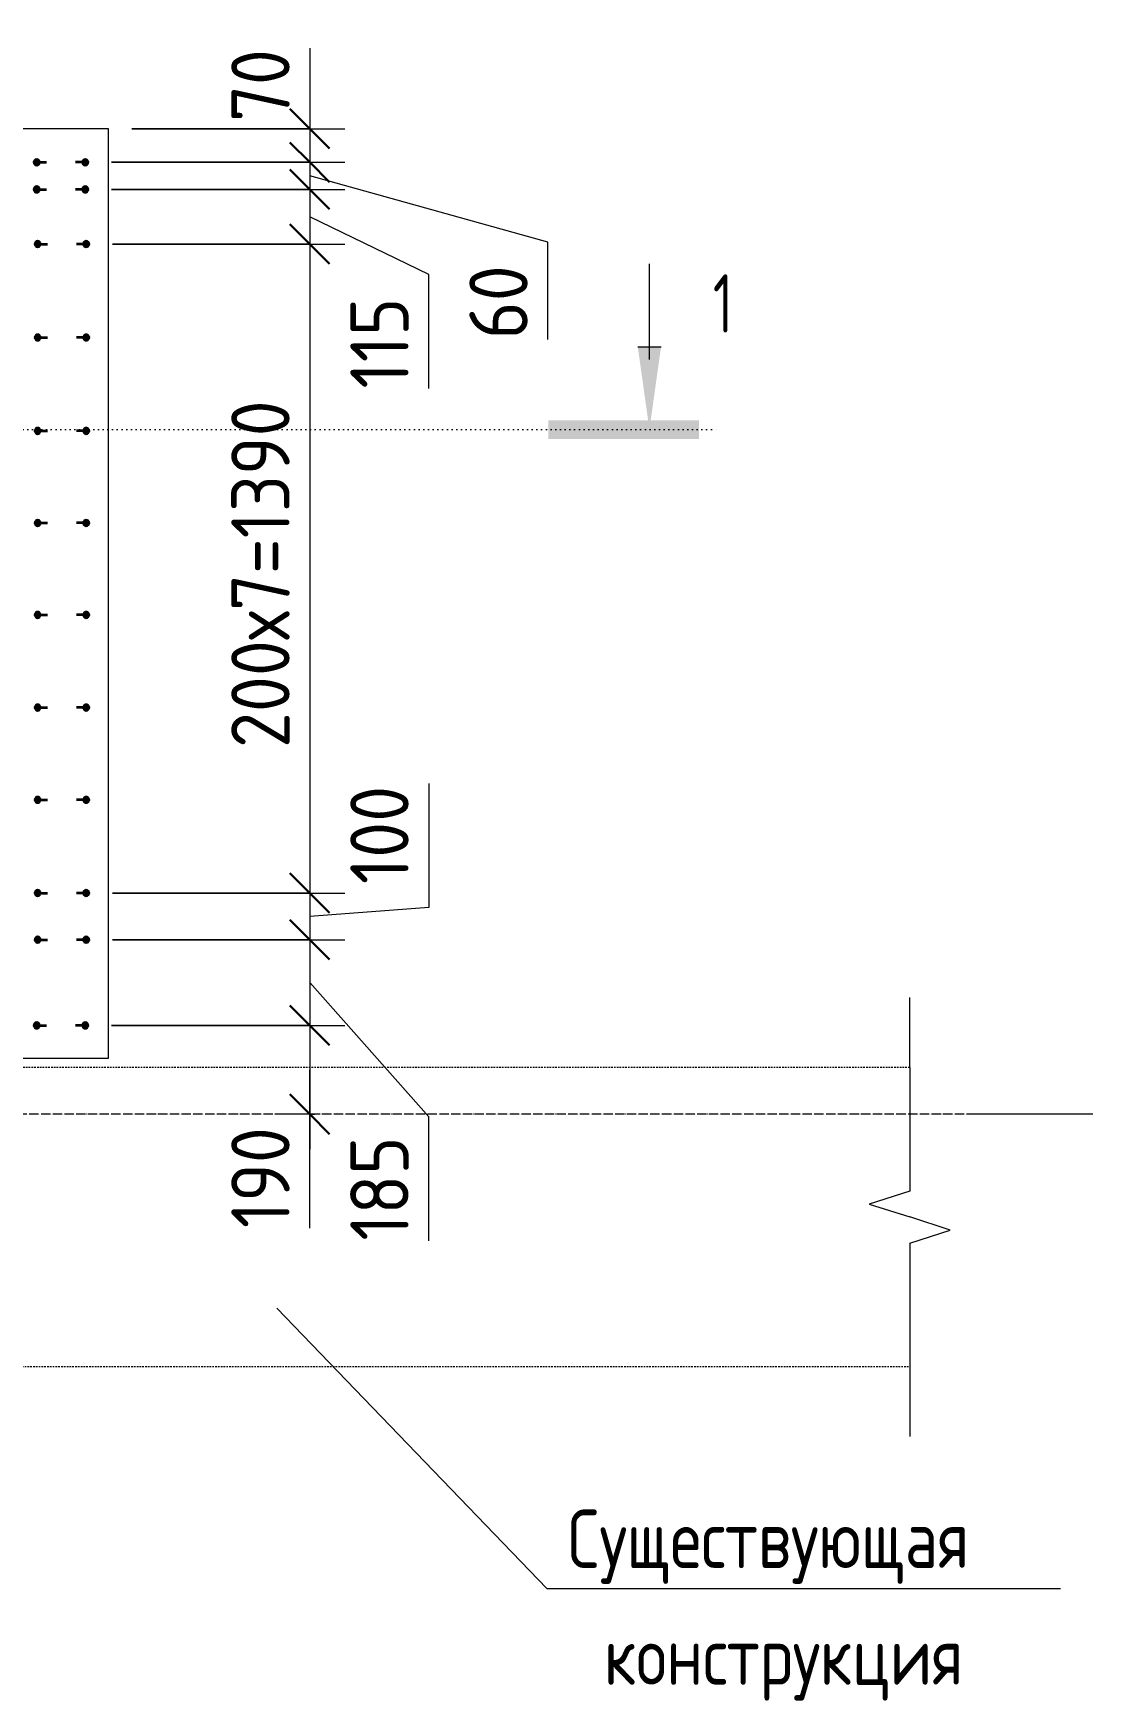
# Model space of a CAD drawing. Header units: millimetres. Extents: x 67134 to 121466, y -4758 to 13821.
# Drawn here: x 100121 to 102390, y 8254 to 11824 of the extents above; entities that cross this region are included whole.
import ezdxf

# ---------------------------------------------------------------- set-up
doc = ezdxf.new("R2010")
doc.units = ezdxf.units.MM
for name, pattern in [('01 Штриховая _4 мм_', [6, 3.5, -2.5]), ('02 Штрихпунктирная _20 мм_', [25, 20, -2.5, 0, -2.5]), ('04 Пунктир 10мм', [10, 0, -10])]:
    doc.linetypes.add(name, pattern=pattern)
for name, color, linetype, lineweight in [('AA_Dim', 7, 'Continuous', 9), ('AA_Dim-50', 7, 'Continuous', 9), ('AA_Oformlenie', 7, 'Continuous', 9), ('AA_Razrez', 7, 'Continuous', 9), ('AA_Vinoska', 7, 'Continuous', 9), ('AF_Stena_Опалубка', 253, 'Continuous', 20), ('KR_Armatura', 7, 'Continuous', 20), ('KR_Armatura_Tonkie', 7, 'Continuous', 20), ('KR_Fundament', 7, 'Continuous', 20), ('Оси', 7, 'Continuous', 9)]:
    doc.layers.add(name, color=color, linetype=linetype, lineweight=lineweight)
doc.styles.add('GOST Common', font='GOST Common.ttf', dxfattribs={"width": 0.85, "height": 125})
doc.styles.add('ISOCPEUR', font='isocpeur.ttf', dxfattribs={"width": 0.9, "height": 125})
doc.styles.add('ISOCPEUR_3', font='isocpeur.ttf', dxfattribs={"width": 0.7, "height": 125})
doc.dimstyles.new('05_Округл_5мм__прозр_', dxfattribs={"dimscale": 304.8, "dimtxt": 124.497647, "dimasz": 0.278871, "dimexe": 0.246063, "dimexo": 0.164042, "dimgap": 0.016404, "dimtad": 1, "dimdec": 0, "dimrnd": 5, "dimdsep": 46, "dimtxsty": 'ISOCPEUR', "dimblk1": 'OBLIQUE', "dimblk2": 'OBLIQUE', "dimsah": 1, "dimcen": 0.09, "dimdle": 0.246063, "dimazin": 0, "dimtfac": 1, "dimtdec": 4, "dimtix": 1, "dimtmove": 1, "dimatfit": 3, "dimfxl": 1, "dimtvp": 1, "dimtolj": 1, "dimtzin": 0, "dimlwd": 18, "dimlwe": 18, "dimarcsym": 2})
doc.dimstyles.new('05_Округл_5мм__прозр__1', dxfattribs={"dimscale": 304.8, "dimtxt": 124.497647, "dimasz": 0.278871, "dimexe": 0.246063, "dimexo": 0.164042, "dimgap": 0.016404, "dimtad": 1, "dimdec": 0, "dimrnd": 5, "dimdsep": 46, "dimtxsty": 'ISOCPEUR', "dimblk1": 'OBLIQUE', "dimblk2": 'OBLIQUE', "dimsah": 1, "dimcen": 0.09, "dimdle": 0.246063, "dimazin": 0, "dimtfac": 1, "dimtdec": 4, "dimtix": 1, "dimtmove": 0, "dimatfit": 3, "dimfxl": 1, "dimtvp": 1, "dimtolj": 1, "dimtzin": 0, "dimlwd": 18, "dimlwe": 18, "dimarcsym": 2})

# ---------------------------------------------------------------- blocks, each defined once
blk = doc.blocks.new('265_Выпуск П одной длины _НесАрм_РабПлоск_ - В1 _d12_ t250-4071037-Схема расположения арматурных выпусков вундаментной плиты  в_о 22-23_Б')
at = {"layer": 'KR_Armatura_Tonkie', "lineweight": 35}
for points in [[(-6, -6), (-3, -5.2), (-1.8, -4.2), (-0.2, -1.6), (0, 0), (-0.8, 3), (-1.8, 4.2), (-4.4, 5.8), (-7.6, 5.8), (-10.2, 4.2), (-11.8, 1.6), (-12, 0), (-11.2, -3), (-9, -5.2)], [(98, -6), (99.6, -5.8), (102.2, -4.2), (103.8, -1.6), (103.6, 2), (103.2, 3), (101, 5.2), (98, 6), (95, 5.2), (92.4, 2), (92.2, 1.6), (92.2, -1.6), (92.8, -3), (95, -5.2), (96.4, -5.8)]]:
    blk.add_hatch(color=256, dxfattribs=at).paths.add_polyline_path(points)
at = {"layer": 'KR_Armatura'}
for centre in [(-6, 0), (98, 0)]:
    blk.add_circle(centre, 6, dxfattribs=at)
at = {"layer": 'KR_Armatura_Tonkie', "lineweight": 35}
for p, q in [((0, 0), (15, 0)), ((92, 0), (77, 0))]:
    blk.add_line(p, q, dxfattribs=at)
for centre, start, end in [((-6, 0), 360, 180), ((-6, 0), 180, 360), ((98, 0), 360, 180), ((98, 0), 180, 360)]:
    blk.add_arc(centre, 6, start, end, dxfattribs=at)
blk = doc.blocks.new('011_ЛинияОбрыва _ЭлУзла_Линия_ - Тип 1-4091835-Схема расположения арматурных выпусков вундаментной плиты  в_о 22-23_Б')
at = {"layer": 'AA_Oformlenie'}
for p, q in [((0, 0), (265, 0)), ((376.3, 0), (640, 0))]:
    blk.add_line(p, q, dxfattribs=at)
blk = doc.blocks.new('Разрез - Номер узла_ спереди-394134-Схема расположения арматурных выпусков вундаментной плиты  в_о 22-23_Б')
at = {"layer": 'AA_Razrez'}
for points in [[(7.329, 0.404), (7.329, -0.394), (0.873, -0.394), (0.873, 0.404)], [(3.497, -3.533), (2.503, -3.533), (3, 0)]]:
    blk.add_hatch(color=256, dxfattribs=at).paths.add_polyline_path(points)
for p, q in [((2.503, -3.533), (3.497, -3.533)), ((3, -3), (3, -7.096))]:
    blk.add_line(p, q, dxfattribs=at)
blk = doc.blocks.new('010_Текст с выноской - Текст 2 строки-4027658-Схема расположения арматурных выпусков вундаментной плиты  в_о 22-23_Б')
at = {"layer": 'AA_Vinoska'}
blk.add_line((-11, 0), (11, 0), dxfattribs=at)
blk = doc.blocks.new('DIMBLOCK60-Схема расположения арматурных выпусков вундаментной плиты  в_о 22-23_Б')
at = {"layer": 'AA_Dim-50', "lineweight": 18}
for p, q in [((100712.9, 11792.6), (100712.9, 11584.6)), ((100712.9, 11695), (100712.9, 11548)), ((100331.9, 11620), (100787.9, 11620)), ((100712.9, 11620), (100331.9, 11620)), ((100712.9, 11584.6), (100712.9, 11584)), ((100287.9, 11548), (100787.9, 11548)), ((100712.9, 11548), (100287.9, 11548))]:
    blk.add_line(p, q, dxfattribs=at)
at = {"layer": 'AA_Dim-50', "lineweight": 30}
for p, q in [((100712.9, 11620), (100670.4, 11662.5)), ((100712.9, 11620), (100755.4, 11577.5)), ((100712.9, 11548), (100670.4, 11590.5)), ((100712.9, 11548), (100755.4, 11505.5))]:
    blk.add_line(p, q, dxfattribs=at)
at = {"layer": 'AA_Dim-50', "color": 0, "lineweight": 18, "insert": (100544.6, 11634.6), "char_height": 125, "width": 189.619, "attachment_point": 1, "rotation": 90, "line_spacing_factor": 1.149209, "style": 'ISOCPEUR'}
blk.add_mtext('70', dxfattribs=at)
blk = doc.blocks.new('_Oblique')
at = {"color": 0, "linetype": 'ByBlock', "lineweight": -2}
blk.add_line((-0.5, -0.5), (0.5, 0.5), dxfattribs=at)
blk = doc.blocks.new('DIMBLOCK61-Схема расположения арматурных выпусков вундаментной плиты  в_о 22-23_Б')
at = {"layer": 'AA_Dim-50', "lineweight": 30}
for p, q in [((100712.9, 11548), (100670.4, 11590.5)), ((100712.9, 11490), (100670.4, 11532.5)), ((100712.9, 11548), (100755.4, 11505.5)), ((100712.9, 11490), (100755.4, 11447.5))]:
    blk.add_line(p, q, dxfattribs=at)
at = {"layer": 'AA_Dim-50', "lineweight": 18}
for p, q in [((100287.9, 11548), (100787.9, 11548)), ((100712.9, 11548), (100287.9, 11548)), ((100712.9, 11548), (100712.9, 11490)), ((101222.9, 11377), (100712.9, 11519)), ((100287.9, 11490), (100787.9, 11490)), ((100712.9, 11490), (100287.9, 11490)), ((101222.9, 11169), (101222.9, 11377))]:
    blk.add_line(p, q, dxfattribs=at)
at = {"layer": 'AA_Dim-50', "color": 0, "lineweight": 18, "insert": (101054.6, 11169), "char_height": 125, "width": 189.619, "attachment_point": 1, "rotation": 90, "line_spacing_factor": 1.149209, "style": 'ISOCPEUR'}
blk.add_mtext('60', dxfattribs=at)
blk = doc.blocks.new('DIMBLOCK62-Схема расположения арматурных выпусков вундаментной плиты  в_о 22-23_Б')
at = {"layer": 'AA_Dim-50', "lineweight": 30}
for p, q in [((100712.9, 11490), (100670.4, 11532.5)), ((100712.9, 11490), (100755.4, 11447.5)), ((100712.9, 11373), (100670.4, 11415.5)), ((100712.9, 11373), (100755.4, 11330.5))]:
    blk.add_line(p, q, dxfattribs=at)
at = {"layer": 'AA_Dim-50', "lineweight": 18}
for p, q in [((100287.9, 11490), (100787.9, 11490)), ((100712.9, 11490), (100287.9, 11490)), ((100712.9, 11490), (100712.9, 11373)), ((100967.9, 11307.5), (100712.9, 11431.5)), ((100289.9, 11373), (100787.9, 11373)), ((100712.9, 11373), (100289.9, 11373)), ((100967.9, 11063.6), (100967.9, 11307.5))]:
    blk.add_line(p, q, dxfattribs=at)
at = {"layer": 'AA_Dim-50', "color": 0, "lineweight": 18, "insert": (100799.6, 11063.6), "char_height": 125, "width": 232.715, "attachment_point": 1, "rotation": 90, "line_spacing_factor": 1.149209, "style": 'ISOCPEUR'}
blk.add_mtext('115', dxfattribs=at)
blk = doc.blocks.new('DIMBLOCK63-Схема расположения арматурных выпусков вундаментной плиты  в_о 22-23_Б')
at = {"layer": 'AA_Dim-50', "lineweight": 30}
for p, q in [((100712.9, 11373), (100670.4, 11415.5)), ((100712.9, 11373), (100755.4, 11330.5)), ((100712.9, 9983.5), (100670.4, 10026)), ((100712.9, 9983.5), (100755.4, 9941))]:
    blk.add_line(p, q, dxfattribs=at)
at = {"layer": 'AA_Dim-50', "lineweight": 18}
for p, q in [((100289.9, 11373), (100787.9, 11373)), ((100712.9, 11373), (100289.9, 11373)), ((100712.9, 11373), (100712.9, 9983.5)), ((100289.9, 9983.5), (100787.9, 9983.5)), ((100712.9, 9983.5), (100289.9, 9983.5))]:
    blk.add_line(p, q, dxfattribs=at)
at = {"layer": 'AA_Dim-50', "color": 0, "lineweight": 18, "insert": (100544.6, 10294), "char_height": 125, "width": 922.24, "attachment_point": 1, "rotation": 90, "line_spacing_factor": 1.149209, "style": 'ISOCPEUR'}
blk.add_mtext('200х7=1390', dxfattribs=at)
blk = doc.blocks.new('DIMBLOCK64-Схема расположения арматурных выпусков вундаментной плиты  в_о 22-23_Б')
at = {"layer": 'AA_Dim-50', "lineweight": 18}
for p, q in [((100967.9, 10218), (100967.9, 9952.5)), ((100289.9, 9983.5), (100787.9, 9983.5)), ((100712.9, 9983.5), (100289.9, 9983.5)), ((100712.9, 9983.5), (100712.9, 9883.5)), ((100967.9, 9952.5), (100712.9, 9933.5)), ((100289.9, 9883.5), (100787.9, 9883.5)), ((100712.9, 9883.5), (100289.9, 9883.5))]:
    blk.add_line(p, q, dxfattribs=at)
at = {"layer": 'AA_Dim-50', "lineweight": 30}
for p, q in [((100712.9, 9983.5), (100670.4, 10026)), ((100712.9, 9983.5), (100755.4, 9941)), ((100712.9, 9883.5), (100670.4, 9926)), ((100712.9, 9883.5), (100755.4, 9841))]:
    blk.add_line(p, q, dxfattribs=at)
at = {"layer": 'AA_Dim-50', "color": 0, "lineweight": 18, "insert": (100799.6, 10002.5), "char_height": 125, "width": 258.572, "attachment_point": 1, "rotation": 90, "line_spacing_factor": 1.149209, "style": 'ISOCPEUR'}
blk.add_mtext('100', dxfattribs=at)
blk = doc.blocks.new('DIMBLOCK65-Схема расположения арматурных выпусков вундаментной плиты  в_о 22-23_Б')
at = {"layer": 'AA_Dim-50', "lineweight": 30}
for p, q in [((100712.9, 9883.5), (100670.4, 9926)), ((100712.9, 9883.5), (100755.4, 9841)), ((100712.9, 9700), (100670.4, 9742.5)), ((100712.9, 9700), (100755.4, 9657.5))]:
    blk.add_line(p, q, dxfattribs=at)
at = {"layer": 'AA_Dim-50', "lineweight": 18}
for p, q in [((100289.9, 9883.5), (100787.9, 9883.5)), ((100712.9, 9883.5), (100289.9, 9883.5)), ((100712.9, 9883.5), (100712.9, 9700)), ((100967.9, 9504.5), (100712.9, 9791.7)), ((100287.9, 9700), (100787.9, 9700)), ((100712.9, 9700), (100287.9, 9700)), ((100967.9, 9239), (100967.9, 9504.5))]:
    blk.add_line(p, q, dxfattribs=at)
at = {"layer": 'AA_Dim-50', "color": 0, "lineweight": 18, "insert": (100799.6, 9239), "char_height": 125, "width": 258.572, "attachment_point": 1, "rotation": 90, "line_spacing_factor": 1.149209, "style": 'ISOCPEUR'}
blk.add_mtext('185', dxfattribs=at)
blk = doc.blocks.new('DIMBLOCK66-Схема расположения арматурных выпусков вундаментной плиты  в_о 22-23_Б')
at = {"layer": 'AA_Dim-50', "lineweight": 30}
for p, q in [((100712.9, 9700), (100670.4, 9742.5)), ((100712.9, 9700), (100755.4, 9657.5)), ((100712.9, 9510), (100670.4, 9552.5)), ((100712.9, 9510), (100755.4, 9467.5))]:
    blk.add_line(p, q, dxfattribs=at)
at = {"layer": 'AA_Dim-50', "lineweight": 18}
for p, q in [((100287.9, 9700), (100787.9, 9700)), ((100712.9, 9700), (100287.9, 9700)), ((100712.9, 9700), (100712.9, 9435)), ((100712.9, 9531.4), (100712.9, 9605)), ((100723, 9510), (100637.9, 9510)), ((100712.9, 9266), (100712.9, 9531.4)), ((100712.9, 9510), (100723, 9510))]:
    blk.add_line(p, q, dxfattribs=at)
at = {"layer": 'AA_Dim-50', "color": 0, "lineweight": 18, "insert": (100544.6, 9266), "char_height": 125, "width": 258.572, "attachment_point": 1, "rotation": 90, "line_spacing_factor": 1.149209, "style": 'ISOCPEUR'}
blk.add_mtext('190', dxfattribs=at)

msp = doc.modelspace()

# ---------------------------------------------------------------- linework, layer by layer
at = {"layer": 'AA_Razrez', "linetype": '04 Пунктир 10мм'}
msp.add_line((96129.1982, 10975.9045), (101590.3775, 10975.9045), dxfattribs=at)
at = {"layer": 'AA_Vinoska'}
for p, q in [((101998.0799, 9610), (101998.0799, 9760)), ((101998.0799, 9345), (101911.4773, 9317.5)), ((101911.4773, 9317.5), (101998.0799, 9290)), ((102084.73, 9261.8457), (101998.0799, 9290)), ((101998.0799, 9233.6913), (102084.73, 9261.8457)), ((100641.9977, 9094.5022), (101220.9823, 8494.1389)), ((101998.0799, 8970), (101998.0799, 8820))]:
    msp.add_line(p, q, dxfattribs=at)
at = {"layer": 'AF_Stena_Опалубка', "linetype": '01 Штриховая _4 мм_'}
for p, q in [((101998.0799, 9610), (96718.0799, 9610)), ((96718.0799, 8970), (101998.0799, 8970))]:
    msp.add_line(p, q, dxfattribs=at)
at = {"layer": 'KR_Fundament'}
for p, q in [((100281.8631, 11620), (97591.8631, 11620)), ((100281.8631, 9630), (100281.8631, 11620)), ((97591.8631, 9630), (100281.8631, 9630))]:
    msp.add_line(p, q, dxfattribs=at)
at = {"layer": 'Оси', "linetype": '02 Штрихпунктирная _20 мм_'}
msp.add_line((102139.9427, 9510), (96723.4882, 9510), dxfattribs=at)
at = {"layer": 'Оси'}
msp.add_line((102389.9427, 9510), (102139.9427, 9510), dxfattribs=at)

# ---------------------------------------------------------------- block references
at = {"layer": 'AA_Oformlenie', "rotation": 269.9999999999999}
msp.add_blockref('011_ЛинияОбрыва _ЭлУзла_Линия_ - Тип 1-4091835-Схема расположения арматурных выпусков вундаментной плиты  в_о 22-23_Б', (101998.0799, 9610), dxfattribs=at)
at = {"layer": 'AA_Razrez', "xscale": 49.99999999999998, "yscale": 49.99999999999998, "zscale": 49.99999999999998, "rotation": 180}
msp.add_blockref('Разрез - Номер узла_ спереди-394134-Схема расположения арматурных выпусков вундаментной плиты  в_о 22-23_Б', (101590.3775, 10975.9045), dxfattribs=at)
at = {"layer": 'AA_Vinoska', "xscale": 50, "yscale": 50, "zscale": 50}
msp.add_blockref('010_Текст с выноской - Текст 2 строки-4027658-Схема расположения арматурных выпусков вундаментной плиты  в_о 22-23_Б', (101770.9823, 8494.1389), dxfattribs=at)
at = {"layer": 'KR_Armatura_Tonkie', "lineweight": 35}
for p in [(100133.8631, 11548), (100133.8631, 11490), (100135.8631, 11373.0004), (100135.8631, 11173), (100135.8631, 10973), (100135.8631, 10775.8), (100135.8631, 10579), (100135.8631, 10380.6), (100135.8631, 10183), (100135.8631, 9983.5), (100135.8631, 9883.5), (100133.8631, 9700)]:
    msp.add_blockref('265_Выпуск П одной длины _НесАрм_РабПлоск_ - В1 _d12_ t250-4071037-Схема расположения арматурных выпусков вундаментной плиты  в_о 22-23_Б', p, dxfattribs=at)

# ---------------------------------------------------------------- texts
at = {"layer": 'AA_Razrez', "insert": (101576.3488, 11308.2501), "char_height": 125, "width": 53.312219, "attachment_point": 1, "style": 'ISOCPEUR_3'}
msp.add_mtext('\\fISOCPEUR|b0|i0|c204|p34|;\\W.7;1', dxfattribs=at)
at = {"layer": 'AA_Vinoska', "char_height": 125, "attachment_point": 1, "style": 'GOST Common'}
for s, insert, width in [('Существующая', (101265.4589, 8663.2541), 1219.767531), ('конструкция', (101342.8089, 8413.2541), 1032.373078)]:
    msp.add_mtext(s, dxfattribs=dict(at, insert=insert, width=width))

# ---------------------------------------------------------------- dimensions: what is measured, and where the dimension line sits
at = {"layer": 'AA_Dim', "lineweight": 18}
for base, p1, p2, override, picture, middle in [((100712.8878, 11548), (100281.8631, 11620), (100237.8631, 11548), {"dimpost": '<>', "dimfxl": 84.380092}, 'DIMBLOCK60-Схема расположения арматурных выпусков вундаментной плиты  в_о 22-23_Б', (100627.9142, 11729.3648)), ((100712.8878, 11490), (100237.8631, 11548), (100237.8631, 11490), {"dimpost": '<>', "dimfxl": 58}, 'DIMBLOCK61-Схема расположения арматурных выпусков вундаментной плиты  в_о 22-23_Б', (101137.9142, 11263.8381)), ((100712.8878, 11373.0004), (100237.8631, 11490), (100239.8631, 11373.0004), {"dimpost": '<>', "dimfxl": 117.0167}, 'DIMBLOCK62-Схема расположения арматурных выпусков вундаментной плиты  в_о 22-23_Б', (100882.9142, 11179.9296)), ((100712.8878, 9883.5), (100239.8631, 9983.5), (100239.8631, 9883.5), {"dimpost": '<>', "dimfxl": 100}, 'DIMBLOCK64-Схема расположения арматурных выпусков вундаментной плиты  в_о 22-23_Б', (100882.9142, 10131.7881)), ((100712.8878277277, 9699.9999999997), (100239.8630533641, 9883.4999999998), (100237.8630533641, 9699.9999999997), {"dimpost": '<>', "dimfxl": 183.510899}, 'DIMBLOCK65-Схема расположения арматурных выпусков вундаментной плиты  в_о 22-23_Б', (100882.9141927605, 9368.2775936027)), ((100712.8878, 9510), (100237.8631, 9700), (100772.9919, 9510), {"dimpost": '<>', "dimfxl": 567.858157}, 'DIMBLOCK66-Схема расположения арматурных выпусков вундаментной плиты  в_о 22-23_Б', (100627.9142, 9395.2588))]:
    dim = msp.add_linear_dim(base=base, p1=p1, p2=p2, angle=90, dimstyle='05_Округл_5мм__прозр_', override=override, dxfattribs=at)
    dim.commit()
    dim.dimension.update_dxf_attribs({"geometry": picture, "text_midpoint": middle, "dimtype": 160, "text_rotation": 90})
dim = msp.add_linear_dim(base=(100712.8878, 9983.5), p1=(100239.8631, 11373.0004), p2=(100239.8631, 9983.5), angle=90, dimstyle='05_Округл_5мм__прозр__1', override={"dimpost": '200х7=<>', "dimfxl": 1389.500393}, dxfattribs=at)
dim.commit()
dim.dimension.update_dxf_attribs({"geometry": 'DIMBLOCK63-Схема расположения арматурных выпусков вундаментной плиты  в_о 22-23_Б', "text_midpoint": (100645.3878, 10678.2502)})

doc.saveas('drawing.dxf')
